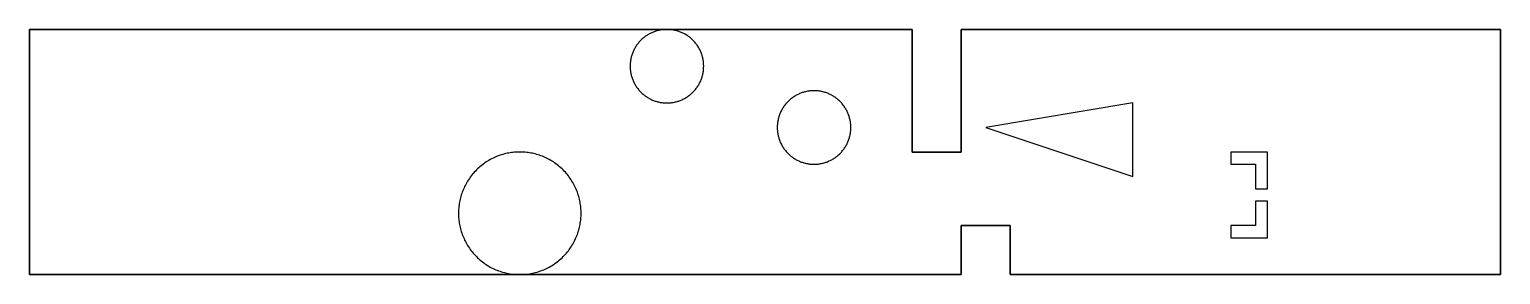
# Model space of a CAD drawing. Extents: x -300 to 300, y -50 to 50.
import ezdxf

# ---------------------------------------------------------------- set-up
doc = ezdxf.new("R2010")
doc.units = 0
doc.header["$MEASUREMENT"] = 0
doc.layers.get('0').update_dxf_attribs({"linetype": 'CONTINUOUS'})

msp = doc.modelspace()

# ---------------------------------------------------------------- linework, layer by layer
for points in [[(-300, -50), (-300, 50), (-40, 50), (60, 50)], [(60, 50), (60, 0), (80, 0), (80, 50), (300, 50), (300, -50), (100, -50)], [(190, 0), (190, -5), (200, -5), (200, -15), (205, -15), (205, -5), (205, 0), (200, 0)], [(200, 0), (190, 0)], [(200, -35), (205, -35), (205, -30), (205, -20), (200, -20), (200, -30)], [(80, -30), (80, -50)], [(100, -30), (80, -30)], [(100, -50), (100, -30)], [(190, -30), (190, -35), (200, -35)], [(200, -30), (190, -30)], [(-100, -50), (-300, -50)], [(80, -50), (-100, -50)]]:
    msp.add_lwpolyline(points)
at = {"linetype": 'Continuous', "flags": 128}
for points in [[(-40.43, 50), (-300, 50), (-300, -50), (-100, -50)], [(-99.28, -50), (80, -50), (80, -30), (100, -30), (100, -50), (300, -50), (300, 50)], [(300, 50), (80, 50), (80, 0), (60, 0), (60, 50), (-39.57, 50)]]:
    msp.add_lwpolyline(points, dxfattribs=at)
msp.add_lwpolyline([(90, 10), (150, -10), (150, 20)], close=True)
for points in [[(-40, 50), (-55, 50), (-55, 35)], [(-25, 35), (-25, 50), (-40, 50)], [(-55, 35), (-55, 20), (-40, 20)], [(-40, 20), (-25, 20), (-25, 35)], [(20, 25), (5, 25), (5, 10)], [(35, 10), (35, 25), (20, 25)], [(5, 10), (5, -5), (20, -5)], [(20, -5), (35, -5), (35, 10)], [(-100, 0), (-125, 0), (-125, -25)], [(-75, -25), (-75, 0), (-100, 0)], [(-125, -25), (-125, -50), (-100, -50)], [(-100, -50), (-75, -50), (-75, -25)]]:
    msp.add_rational_spline(points, [1, 0.707106781187, 1], degree=2)

doc.saveas('drawing.dxf')
